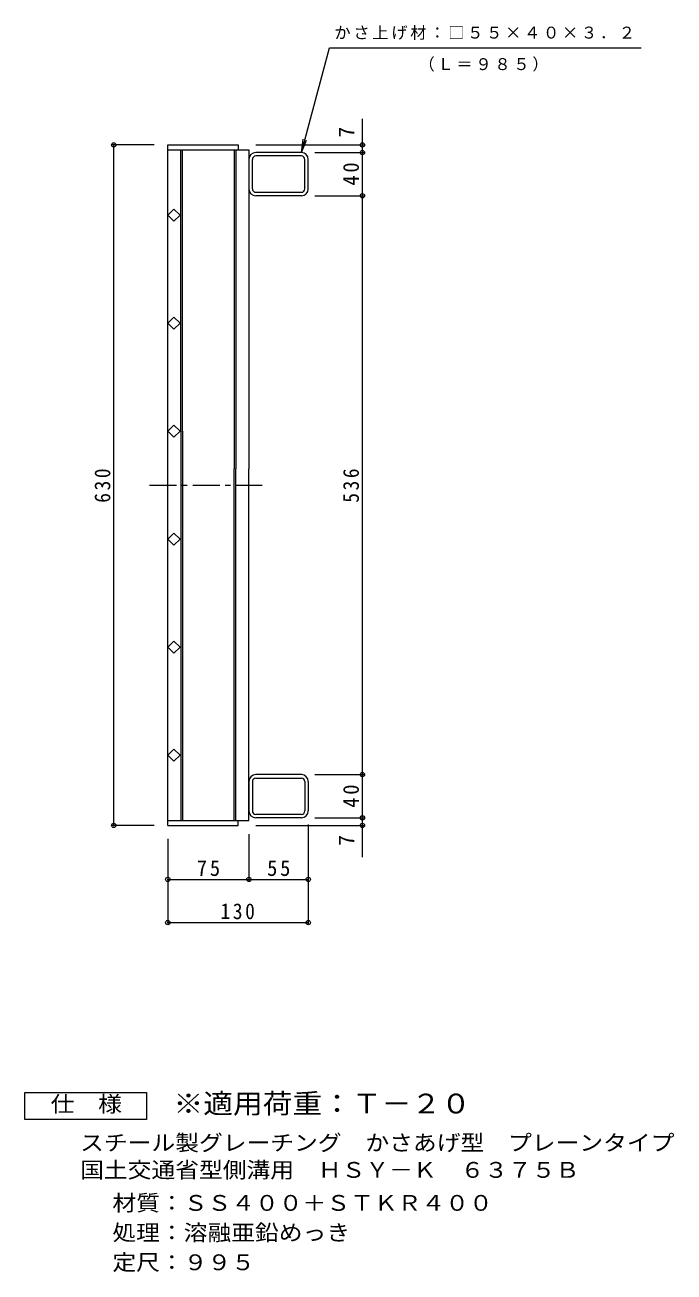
# Model space of a CAD drawing. Units: millimetres, scale not verified. Extents: x -838 to 851, y -688 to 647.
# Drawn here: x 251 to 851, y -547 to 608 of the extents above; entities that cross this region are included whole.
import ezdxf
from ezdxf.enums import TextEntityAlignment as Align

# ---------------------------------------------------------------- set-up
doc = ezdxf.new("R2010")
doc.units = ezdxf.units.MM
doc.header["$LTSCALE"] = 5
doc.header["$PDMODE"] = 32
doc.header["$PDSIZE"] = 4
doc.linetypes.add('CHAIN1', pattern=[8, 5, -1, 1, -1])
for name, color, linetype, lineweight in [('B-1', 2, 'Continuous', 9), ('B-2', 3, 'Continuous', 9), ('B-4', 7, 'Continuous', 9), ('B-5', 7, 'Continuous', 9), ('F-4_F-4ﾚｲﾔ', 2, 'Continuous', 9)]:
    doc.layers.add(name, color=color, linetype=linetype, lineweight=lineweight)
doc.layers.add('F-5_F-5ﾚｲﾔ', color=2, linetype='Continuous')
doc.styles.add('ＭＳ ゴシック', font='')
doc.styles.get('ＭＳ ゴシック').set_extended_font_data('MS Gothic')

msp = doc.modelspace()

# ---------------------------------------------------------------- linework, layer by layer
at = {"layer": 'B-1'}
for p, q in [((506.546, 490.017), (464.346, 490.017)), ((506.546, 486.816), (464.346, 486.816)), ((457.946, 483.616), (457.946, 456.417)), ((461.146, 456.417), (461.146, 483.616)), ((509.746, 456.417), (509.746, 483.616)), ((512.946, 456.417), (512.946, 483.616)), ((464.346, 453.217), (506.546, 453.217)), ((506.546, 450.016), (464.346, 450.016)), ((506.546, -85.983), (464.346, -85.983)), ((464.346, -89.183), (506.546, -89.183)), ((457.946, -92.383), (457.946, -119.583)), ((461.146, -92.383), (461.146, -119.583)), ((509.746, -92.383), (509.746, -119.583)), ((512.946, -92.383), (512.946, -119.583)), ((506.546, -122.783), (464.346, -122.783)), ((506.546, -125.983), (464.346, -125.983))]:
    msp.add_line(p, q, dxfattribs=at)
for centre, radius, start, end in [((464.346, 483.616), 6.4, 90, 180), ((464.346, 483.616), 3.2, 90, 180), ((506.546, 483.616), 6.4, 0, 90), ((506.546, 483.616), 3.2, 0, 90), ((464.346, 456.417), 6.4, 180, 270), ((464.346, 456.417), 3.2, 180, 270), ((506.546, 456.417), 6.4, 270, 0), ((506.546, 456.417), 3.2, 270, 0), ((464.346, -92.383), 6.4, 90, 180), ((464.346, -92.383), 3.2, 90, 180), ((506.546, -92.383), 6.4, 0, 90), ((506.546, -92.383), 3.2, 0, 90), ((464.346, -119.583), 6.4, 180, 270), ((464.346, -119.583), 3.2, 180, 270), ((506.546, -119.583), 3.2, 270, 0), ((506.546, -119.583), 6.4, 270, 0)]:
    msp.add_arc(centre, radius, start, end, dxfattribs=at)
at = {"layer": 'B-2'}
for p, q in [((382.946, 497.016), (447.946, 497.016)), ((382.946, -132.983), (382.946, 497.016)), ((447.946, 497.016), (447.946, 492.517)), ((394.946, 232.017), (394.946, 492.517)), ((396.446, 232.017), (396.446, 492.517)), ((444.446, 492.517), (444.446, 197.017)), ((445.946, 492.517), (445.946, 197.017)), ((394.946, 232.017), (394.946, -128.483)), ((396.446, 232.017), (396.446, -128.483)), ((444.446, -128.483), (444.446, 197.017)), ((445.946, -128.483), (445.946, 197.017)), ((382.946, -132.983), (447.946, -132.983)), ((447.946, -132.983), (447.946, -128.483))]:
    msp.add_line(p, q, dxfattribs=at)
at = {"layer": 'B-2', "linetype": 'CHAIN1'}
msp.add_line((365.954, 182.017), (470.341, 182.017), dxfattribs=at)
at = {"layer": 'B-2'}
for points in [[(382.946, 492.517), (457.946, 492.517), (457.946, 197.017)], [(382.946, 232.017), (388.603, 237.674), (394.26, 232.017)], [(382.946, 232.016), (388.603, 226.359), (394.26, 232.016)], [(382.946, -128.483), (457.946, -128.483), (457.946, 197.017)]]:
    msp.add_lwpolyline(points, dxfattribs=at)
for points in [[(394.26, 432.017), (388.603, 426.36), (382.946, 432.017), (388.603, 437.674)], [(394.26, 332.017), (388.603, 326.36), (382.946, 332.017), (388.603, 337.674)], [(394.26, 132.016), (388.603, 137.673), (382.946, 132.016), (388.603, 126.359)], [(394.26, 32.016), (388.603, 37.673), (382.946, 32.016), (388.603, 26.359)], [(394.26, -67.984), (388.603, -62.327), (382.946, -67.984), (388.603, -73.641)]]:
    msp.add_lwpolyline(points, close=True, dxfattribs=at)
at = {"layer": 'B-4'}
for p, q in [((562.946, -162.363), (562.946, 521.083)), ((370.446, 497.016), (331.446, 497.016)), ((332.946, -132.983), (332.946, 497.016)), ((464.446, 497.016), (564.446, 497.016)), ((519.046, 490.017), (564.446, 490.017)), ((519.046, 450.016), (564.446, 450.016)), ((519.046, -85.983), (564.446, -85.983)), ((519.046, -125.983), (564.446, -125.983)), ((370.446, -132.983), (331.446, -132.983)), ((464.446, -132.983), (564.446, -132.983)), ((512.946, -132.083), (512.946, -224.483)), ((382.946, -145.483), (382.946, -224.483)), ((457.946, -140.983), (457.946, -184.483)), ((382.946, -182.983), (512.946, -182.983)), ((382.946, -222.983), (512.946, -222.983))]:
    msp.add_line(p, q, dxfattribs=at)
for p in [(332.946, 497.016), (562.946, 497.016), (562.946, 490.017), (562.946, 450.016), (562.946, -85.983), (562.946, -125.983), (332.946, -132.983), (562.946, -132.983), (382.946, -182.983), (457.946, -182.983), (512.946, -182.983), (382.946, -222.983), (512.946, -222.983)]:
    msp.add_point(p, dxfattribs=at)
at = {"layer": 'B-5'}
for q in [(508.178, 502.41), (511.33, 501.565)]:
    msp.add_line((506.546, 490.017), q, dxfattribs=at)
msp.add_lwpolyline([(506.546, 490.017), (532.537, 587.016), (820.917, 587.016)], dxfattribs=at)
at = {"layer": 'F-4_F-4ﾚｲﾔ'}
msp.add_lwpolyline([(250.757, -405.166), (250.757, -380.165), (363.257, -380.165), (363.257, -405.166)], close=True, dxfattribs=at)

# ---------------------------------------------------------------- texts
at = {"layer": 'B-4', "color": 2, "style": 'ＭＳ ゴシック'}
for p in [(559.946, 503.945), (559.946, -151.781)]:
    msp.add_text('7', height=14.66, rotation=90, dxfattribs=at).set_placement(p, align=Align.BOTTOM_LEFT)
at = {"layer": 'B-4', "color": 2, "char_height": 14.66, "attachment_point": 7, "rotation": 90, "style": 'ＭＳ ゴシック'}
for s, insert in [('\\T1.27;\\W0.95;40', (559.946, 459.391)), ('\\T1.27;\\W0.9;630', (329.946, 165.767)), ('\\T1.27;\\W0.9;536', (559.946, 165.767)), ('\\T1.27;\\W0.95;40', (559.946, -116.608))]:
    msp.add_mtext(s, dxfattribs=dict(at, insert=insert))
at = {"layer": 'B-4', "color": 2, "char_height": 14.66, "attachment_point": 7, "style": 'ＭＳ ゴシック'}
for s, insert in [('\\T1.27;\\W0.95;75', (409.821, -179.983)), ('\\T1.27;\\W0.95;55', (474.821, -179.983)), ('\\T1.27;\\W0.9;130', (431.696, -219.983))]:
    msp.add_mtext(s, dxfattribs=dict(at, insert=insert))
at = {"layer": 'B-5', "char_height": 11, "attachment_point": 7, "style": 'ＭＳ ゴシック'}
for s, insert in [('\\T1.17;かさ上げ材：□５５×４０×３．２', (537.065, 594.363)), ('\\T1.17;（Ｌ＝９８５）', (614.934, 564.926))]:
    msp.add_mtext(s, dxfattribs=dict(at, insert=insert))
at = {"layer": 'F-4_F-4ﾚｲﾔ', "style": 'ＭＳ ゴシック', "width": 1.1}
for s, p in [('仕\u3000様', (274.507, -402.665)), ('スチール製グレーチング\u3000かさあげ型\u3000プレーンタイプ', (301.801, -438.506)), ('国土交通省型側溝用\u3000ＨＳＹ－Ｋ\u3000６３７５Ｂ', (301.801, -463.65)), ('材質：ＳＳ４００＋ＳＴＫＲ４００', (331.658, -494.211)), ('処理：溶融亜鉛めっき', (331.658, -521.711)), ('定尺：９９５', (331.658, -549.212))]:
    msp.add_text(s, height=14.66, dxfattribs=at).set_placement(p, align=Align.BOTTOM_LEFT)
at = {"layer": 'F-5_F-5ﾚｲﾔ', "color": 3, "style": 'ＭＳ ゴシック', "width": 1.1}
msp.add_text('※適用荷重：Ｔ－２０', height=18.33, dxfattribs=at).set_placement((388.257, -405.166), align=Align.BOTTOM_LEFT)

doc.saveas('drawing.dxf')
